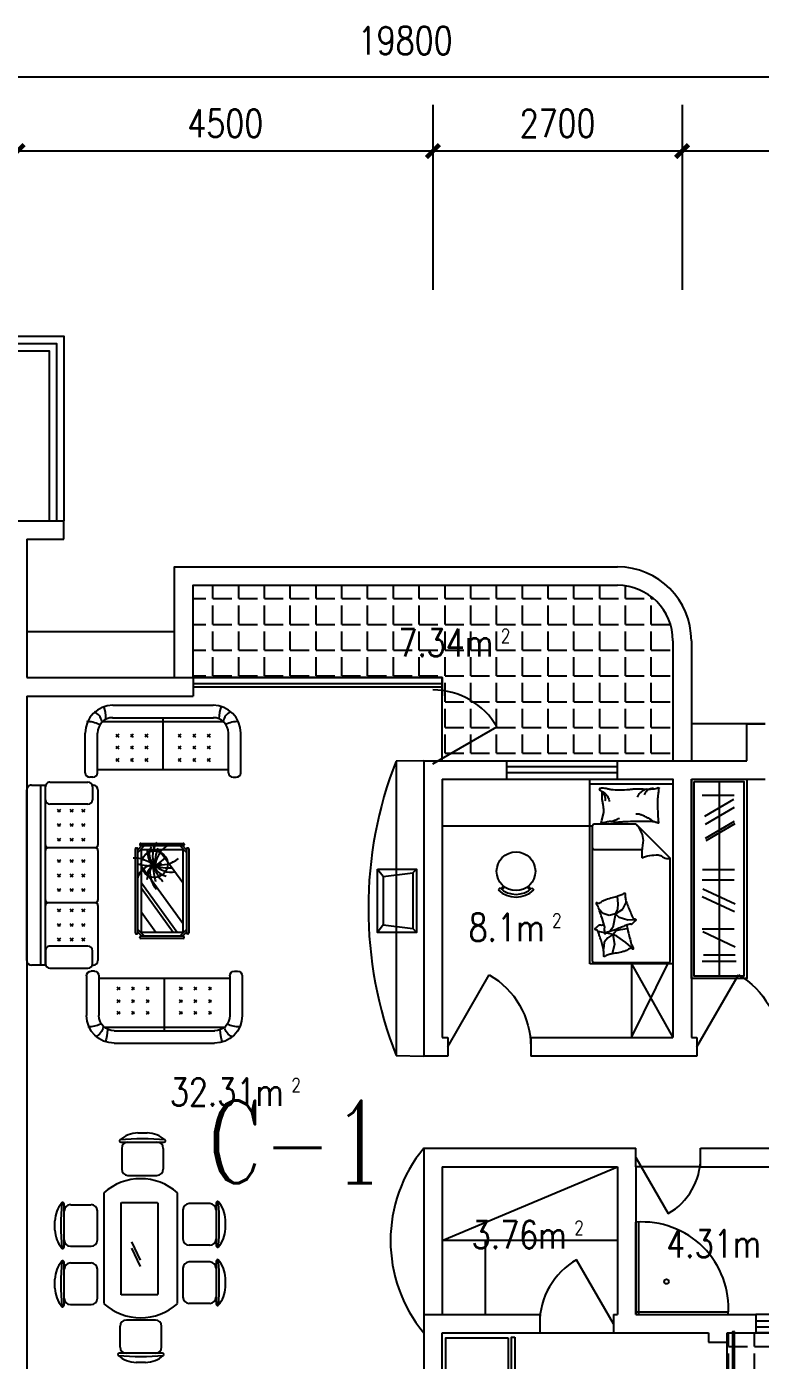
# Model space of a CAD drawing. Header units: millimetres. Extents: x 879 to 37248, y 402 to 36770.
# Drawn here: x 10423 to 18373, y 22273 to 36723 of the extents above; entities that cross this region are included whole.
import ezdxf
from ezdxf.enums import TextEntityAlignment as Align

# ---------------------------------------------------------------- set-up
doc = ezdxf.new("R2010")
doc.units = ezdxf.units.MM
doc.linetypes.add('DASH', pattern=[0.35, 0.25, -0.1])
for name, color, linetype in [('AXIS', 3, 'Continuous'), ('GROUND', 2, 'Continuous'), ('J', 8, 'Continuous'), ('PJ', 8, 'Continuous'), ('PUB_TEXT', 7, 'Continuous'), ('PUB_WINDW', 7, 'Continuous'), ('WALL', 255, 'Continuous'), ('WD', 7, 'Continuous'), ('WINDOW', 2, 'Continuous')]:
    doc.layers.add(name, color=color, linetype=linetype)
doc.styles.add('_ROMANC', font='ROMANC.shx', dxfattribs={"width": 0.75})
doc.styles.add('DIM_FONT', font='SIMPLEX', dxfattribs={"width": 0.8})
doc.styles.add('SIMPLEX', font='SIMPLEX.SHX')
doc.dimstyles.new('AXIS', dxfattribs={"dimtxt": 300, "dimasz": 1, "dimexe": 250, "dimexo": 300, "dimgap": 0.09, "dimtad": 1, "dimdec": 0, "dimzin": 0, "dimdsep": 46, "dimtxsty": 'DIM_FONT', "dimblk": '_DIMX', "dimcen": 0.09, "dimse1": 1, "dimse2": 1, "dimclrt": 7, "dimadec": 0, "dimazin": 0, "dimtfac": 1, "dimtdec": 0, "dimtix": 1, "dimtmove": 2, "dimatfit": 3, "dimldrblk": '_DIMX', "dimfxl": 1, "dimtolj": 1, "dimtzin": 0, "dimarcsym": 0})
pattern_1 = [(0, (-12146.05, 33879.47), (0, 279.4), [203.2, -76.2]), (90, (-12146.05, 33879.47), (-279.4, 2e-14), [203.2, -76.2])]

# ---------------------------------------------------------------- blocks, each defined once
blk = doc.blocks.new('_DBLK')
blk.add_line((-0.5, 0), (0, -0.866))
blk.add_arc((-0.5, 0), 1, 300, 0)
at = {"style": 'SIMPLEX', "flags": 9}
blk.add_attdef('A', text='', height=1, dxfattribs=at).set_placement((0, 1.5), align=Align.MIDDLE)
blk = doc.blocks.new('_C9SNH')
at = {"layer": 'J'}
for points in [[(2400, 600), (2400, 0), (0, 0), (0, 600)], [(2370, 570), (2370, 30), (30, 30), (30, 570)]]:
    blk.add_lwpolyline(points, close=True, dxfattribs=at)
for points in [[(206, 116), (206, 482)], [(282, 124), (282, 470)], [(379, 124), (560, 474)], [(592, 136), (592, 482)], [(802, 132), (983, 482)], [(894, 124), (1076, 474)], [(1184, 136), (1184, 482)], [(1309, 132), (1309, 478)], [(1861, 128), (1656, 442)], [(1891, 137), (1686, 451)], [(2058, 136), (1853, 450)], [(2155, 144), (1950, 458)], [(2205, 136), (2205, 482)], [(2370, 300), (30, 300)]]:
    blk.add_lwpolyline(points, dxfattribs=at)
at = {"style": 'DIM_FONT', "width": 0.8, "flags": 9}
for tag in ['XSIZE', 'YSIZE']:
    blk.add_attdef(tag, (0, 0), '', height=0.5, dxfattribs=at)
blk = doc.blocks.new('M_C55HKH')
for p, q in [((0, -52), (900, -52)), ((26, -509), (26, -1968)), ((503, -489), (46, -489)), ((503, -489), (872, -858)), ((46, -761), (564, -761)), ((872, -1968), (872, -858)), ((299, -1273), (295, -1270)), ((307, -1352), (299, -1273)), ((146, -1456), (100, -1409)), ((278, -1459), (305, -1407)), ((278, -1459), (357, -1410)), ((305, -1407), (307, -1352)), ((357, -1410), (393, -1337)), ((393, -1337), (392, -1318)), ((211, -1478), (146, -1456)), ((278, -1459), (211, -1478)), ((278, -1459), (251, -1606)), ((317, -1498), (278, -1459)), ((412, -1527), (317, -1498)), ((495, -1523), (412, -1527)), ((163, -1664), (89, -1649)), ((196, -1718), (154, -1766)), ((249, -1682), (175, -1667)), ((249, -1682), (196, -1718)), ((219, -1643), (211, -1652)), ((251, -1606), (219, -1643)), ((249, -1682), (286, -1639)), ((249, -1682), (266, -1787)), ((292, -1700), (249, -1682)), ((286, -1639), (333, -1628)), ((391, -1769), (292, -1700)), ((333, -1628), (405, -1618)), ((154, -1766), (147, -1841)), ((266, -1787), (243, -1892)), ((469, -1839), (391, -1769)), ((46, -1988), (852, -1988))]:
    blk.add_line(p, q)
blk.add_lwpolyline([(0, -2000), (0, 0), (900, 0), (900, -2000)], close=True)
for points in [[(135, -134, -0.263368), (107, -115, -0.494818), (116, -96, -0.049225), (134, -94, -0.036831), (158, -96, -0.031893), (196, -104, 0.035782), (230, -111, 0.032941), (319, -117, 0.026564), (430, -111, 0.017905), (468, -106, -0.033397), (488, -104, -0.03204), (525, -104, 0.018442), (590, -107, 0.010837), (654, -107, 0.014624), (702, -104, 0.111249), (725, -96, -0.153708), (742, -92, -0.076444), (749, -94, -0.215512), (751, -96, -0.585858), (748, -99, 0.363489), (744, -102, 0.191716), (743, -113, -0.129675), (745, -130, -0.01735), (742, -147, 0.019326), (740, -162, 0.018818), (733, -230, 0.021828), (732, -289, 0.006204), (734, -323, 0.001963), (740, -430, 0.028341), (744, -466, -0.117014), (744, -475, -0.36606), (742, -476, -0.03973), (728, -473, -0.048309), (715, -468, 0.062981), (704, -464, 0.04058), (681, -461, 0.014345), (614, -458, 0.005484), (488, -459, 0.007153), (392, -462, 0.008762), (350, -465, -0.008153), (304, -468, -0.06251), (247, -463, 0.078669), (201, -461, 0.047825), (179, -466, -0.034494), (148, -473, -0.023571), (123, -476, -0.510228), (122, -475), (129, -445), (150, -363, 0.073041), (152, -343, 0.023305), (146, -282, 0.018299), (142, -259, -0.01097), (135, -221, -0.042281), (132, -187, -0.027201), (135, -133)], [(135, -134, -0.077379), (170, -159, -0.077379), (195, -194, -0.047525), (205, -218, -0.047525), (210, -244)], [(609, -107, 0.027842), (585, -118, 0.048685), (573, -126, 0.023666), (545, -150, 0.031223), (526, -171, 0.046801), (521, -179, 0.023191), (513, -196)], [(691, -102, 0.088153), (656, -105, 0.088153), (625, -120, 0.077547), (604, -142, 0.077547), (590, -169)], [(133, -150, -0.05369), (148, -163, -0.070312), (156, -175, -0.015448), (159, -183, -0.013244), (163, -194, -0.082127), (166, -212, -0.064164), (163, -235)], [(225, -460, 0.009729), (253, -451, 0.009729), (280, -441, 0.007971), (301, -432, 0.007971), (323, -423)], [(695, -462, 0.016108), (656, -436, 0.024599), (629, -421, 0.009477), (580, -397, 0.015937), (550, -385, 0.072521), (534, -381, 0.033339), (498, -381)], [(503, -489, -0.085272), (566, -599, -0.124044), (575, -686), (562, -782), (563, -854)], [(563, -854, -0.027362), (602, -838, -0.040834), (629, -830, -0.038441), (717, -821, -0.076528), (761, -826, -0.103649), (788, -840, 0.093398), (818, -857, 0.072727), (841, -861, 0.052315), (872, -858)], [(400, -1581, 0.025626), (402, -1591, 0.0108), (426, -1697, 0.00456), (445, -1769, 0.01125), (454, -1797, 0.069394), (462, -1813, -0.079756), (468, -1827, -0.106399), (469, -1839, -0.328642), (466, -1842, -0.299547), (461, -1840, 0.189917), (454, -1835, 0.033518), (446, -1833, 0.075627), (442, -1833, 0.053489), (436, -1835, 0.017838), (418, -1843, 0.038394), (397, -1855, -0.059529), (384, -1862, -0.035943), (362, -1869, -0.011245), (291, -1884, -0.006203), (259, -1889, 0.010783), (241, -1893, 0.019485), (230, -1895, 0.005062), (188, -1908, 0.101392), (167, -1919, -0.223768), (156, -1922, -0.25558), (153, -1920, -0.081563), (150, -1907, -0.071805), (151, -1893, 0.069985), (152, -1879, 0.03546), (145, -1831, 0.029432), (130, -1774, 0.001554), (121, -1746, -0.00152), (112, -1718, -0.004735), (102, -1689, 0.00382), (91, -1653, 0.296001), (66, -1634, -0.649774), (61, -1616, -0.02319), (65, -1613, 0.0288), (68, -1610, 0.005727), (73, -1605, -0.004358), (80, -1599, -0.027528), (94, -1586, -0.046214), (104, -1580, -0.194121), (117, -1579, 0.133719), (137, -1580, 0.005779), (155, -1575, 0.008882)]]:
    blk.add_lwpolyline(points, format="xyb")
blk.add_lwpolyline([(345, -1251, 0.101392), (366, -1238, -0.223768), (377, -1234, -0.25558), (380, -1236, -0.081563), (384, -1249, -0.071805), (384, -1263, 0.069985), (384, -1277, 0.03546), (394, -1324, 0.029432), (414, -1380, 0.001554), (425, -1407, -0.00152), (437, -1434, -0.004735), (448, -1462, 0.00382), (462, -1497, 0.296001), (488, -1515, -0.649774), (495, -1532, -0.02319), (491, -1536, 0.0288), (488, -1539, 0.005727), (484, -1544, -0.004358), (478, -1551, -0.027528), (464, -1564, -0.046214), (455, -1571, -0.194121), (442, -1573, 0.133719), (422, -1574, 0.011505), (387, -1586, 0.008882), (343, -1604, 0.012426), (286, -1629, -0.033612), (264, -1637), (218, -1652), (182, -1663, 0.224341), (170, -1674, -0.722772), (163, -1673, -0.103513), (163, -1670, 0.053465), (163, -1664, 0.030109), (161, -1646, -0.031436), (159, -1628, -0.05324), (160, -1616, 0.05518), (161, -1604, 0.056271), (157, -1583, 0.0108), (124, -1480, 0.00456), (100, -1409, 0.01125), (89, -1381, 0.069394), (80, -1366, -0.079756), (73, -1353, -0.106399), (71, -1341, -0.328642), (74, -1338, -0.299547), (79, -1340, 0.189917), (86, -1344, 0.033518), (94, -1345, 0.075627), (98, -1345, 0.053489), (104, -1343, 0.017838), (122, -1333, 0.038394), (141, -1319, -0.059529), (154, -1311, -0.035943), (175, -1303, -0.011245), (245, -1283, -0.006203), (276, -1275, 0.010783), (295, -1270, 0.019485), (305, -1266, 0.005062)], format="xyb", close=True)
for centre, start, end in [((46, -509), 90, 180), ((46, -741), 180, 270), ((46, -1968), 180, 270), ((852, -1968), 270, 0)]:
    blk.add_arc(centre, 20, start, end)
at = {"style": 'DIM_FONT', "width": 0.8, "flags": 9}
for tag in ['XSIZE', 'YSIZE']:
    blk.add_attdef(tag, (0, 0), '', height=0.5, dxfattribs=at)
blk = doc.blocks.new('M_C46QQU')
for p, q in [((-925, 770), (-327, 770)), ((-298, 740), (-298, 230)), ((-269, 770), (269, 770)), ((298, 740), (298, 230)), ((327, 770), (925, 770)), ((-1008, 250), (-1008, 661)), ((-975, 711), (-975, 720)), ((-958, 711), (-818, 711)), ((-768, 661), (-768, 250)), ((-713, 627), (-683, 597)), ((-683, 627), (-713, 597)), ((-556, 627), (-526, 597)), ((-526, 627), (-556, 597)), ((-398, 627), (-368, 597)), ((-368, 627), (-398, 597)), ((-138, 627), (-168, 597)), ((-168, 627), (-138, 597)), ((20, 627), (-11, 597)), ((-11, 627), (20, 597)), ((177, 627), (147, 597)), ((147, 627), (177, 597)), ((368, 627), (398, 597)), ((398, 627), (368, 597)), ((526, 627), (556, 597)), ((556, 627), (526, 597)), ((683, 627), (713, 597)), ((713, 627), (683, 597)), ((768, 661), (768, 250)), ((958, 711), (818, 711)), ((975, 711), (975, 720)), ((1008, 250), (1008, 661)), ((-713, 500), (-683, 469)), ((-683, 500), (-713, 469)), ((-556, 500), (-526, 469)), ((-526, 500), (-556, 469)), ((-398, 500), (-368, 469)), ((-368, 500), (-398, 469)), ((-138, 500), (-168, 469)), ((-168, 500), (-138, 469)), ((20, 500), (-11, 469)), ((-11, 500), (20, 469)), ((177, 500), (147, 469)), ((147, 500), (177, 469)), ((368, 500), (398, 469)), ((398, 500), (368, 469)), ((526, 500), (556, 469)), ((556, 500), (526, 469)), ((683, 500), (713, 469)), ((713, 500), (683, 469)), ((-713, 363), (-683, 332)), ((-683, 363), (-713, 332)), ((-526, 363), (-556, 332)), ((-556, 363), (-526, 332)), ((-398, 363), (-368, 332)), ((-368, 363), (-398, 332)), ((-138, 363), (-168, 332)), ((-168, 363), (-138, 332)), ((-11, 363), (20, 332)), ((20, 363), (-11, 332)), ((177, 363), (147, 332)), ((147, 363), (177, 332)), ((368, 363), (398, 332)), ((398, 363), (368, 332)), ((556, 363), (526, 332)), ((526, 363), (556, 332)), ((683, 363), (713, 332)), ((713, 363), (683, 332)), ((-975, 50), (-975, 203)), ((975, 200), (-975, 200)), ((975, 150), (-975, 150)), ((-818, 200), (-958, 200)), ((818, 200), (958, 200)), ((975, 200), (975, 50)), ((925, 0), (-925, 0))]:
    blk.add_line(p, q)
for centre, radius, start, end in [((-925, 720), 50, 90, 180), ((-328, 740), 30, 360, 90), ((-268, 740), 30, 90, 180), ((268, 740), 30, 0, 90), ((328, 740), 30, 90, 180), ((925, 720), 50, 360, 90), ((-958, 661), 50, 90, 180), ((-818, 661), 50, 0, 90), ((818, 661), 50, 90, 180), ((958, 661), 50, 0, 90), ((-958, 250), 50, 180, 270), ((-818, 250), 50, 270, 0), ((-328, 230), 30, 270, 0), ((-268, 230), 30, 180, 270), ((268, 230), 30, 270, 360), ((328, 230), 30, 180, 270), ((818, 250), 50, 180, 270), ((958, 250), 50, 270, 0), ((-925, 50), 50, 180, 270), ((925, 50), 50, 270, 0)]:
    blk.add_arc(centre, radius, start, end)
at = {"style": 'DIM_FONT', "width": 0.8, "flags": 9}
for tag in ['XSIZE', 'YSIZE']:
    blk.add_attdef(tag, (0, 0), '', height=0.5, dxfattribs=at)
blk = doc.blocks.new('_E13ADP')
at = {"layer": 'PJ'}
for points in [[(-30, 0), (-30, -1000)], [(-30, 0), (970, 0)], [(0, 0), (0, -1000)], [(-30, -30), (970, -30)]]:
    blk.add_lwpolyline(points, dxfattribs=at)
blk.add_circle((326, -331), 24.8, dxfattribs=at)
blk.add_arc((38, -68), 934, 265.812, 4.188, dxfattribs=at)
at = {"style": 'DIM_FONT', "width": 0.8, "flags": 9}
for tag in ['XSIZE', 'YSIZE']:
    blk.add_attdef(tag, (0, 0), '', height=0.5, dxfattribs=at)
blk = doc.blocks.new('_C7SFU')
for p, q in [((166, 1329), (265, 1329)), ((797, 1329), (897, 1329)), ((-14, 1229), (446, 1229)), ((-9, 1161), (-9, 936)), ((441, 1161), (441, 936)), ((617, 1229), (1077, 1229)), ((622, 1161), (622, 936)), ((1072, 1161), (1072, 936)), ((58, 869), (373, 869)), ((690, 869), (1005, 869)), ((1200, 800), (0, 800)), ((-538, 168), (-538, 628)), ((-470, 623), (-245, 623)), ((1682, 605), (1457, 605)), ((1750, 610), (1750, 150)), ((-638, 348), (-638, 447)), ((-178, 240), (-178, 555)), ((1390, 538), (1390, 223)), ((1850, 430), (1850, 331)), ((-470, 173), (-245, 173)), ((1682, 155), (1457, 155)), ((0, 0), (1200, 0)), ((2, -350), (2, -125)), ((385, -57), (70, -57)), ((452, -350), (452, -125)), ((634, -350), (634, -125)), ((1016, -57), (701, -57)), ((1084, -350), (1084, -125)), ((457, -417), (-3, -417)), ((1089, -417), (629, -417)), ((277, -517), (178, -517)), ((908, -517), (809, -517))]:
    blk.add_line(p, q)
at = {"linetype": 'DASH'}
blk.add_lwpolyline([(95, 611), (1095, 611), (1095, 212), (95, 212)], close=True, dxfattribs=at)
for points in [[(401, 400), (601, 494)], [(471, 400), (671, 494)]]:
    blk.add_lwpolyline(points)
for centre, radius, start, end in [((176, 1014), 316, 91.7651, 130.7265), ((255, 1014), 316, 49.2735, 88.2349), ((807, 1014), 316, 91.7651, 130.7265), ((887, 1014), 316, 49.2735, 88.2349), ((-24, 1245), 10, 130.7265, 202.67), ((-14, 1249), 20, 202.67, 270), ((216, -1449), 2713, 84.8023, 95.1977), ((58, 1161), 67.5, 90, 180), ((373, 1161), 67.5, 0, 90), ((446, 1249), 20, 270, 337.33), ((455, 1245), 10, 337.33, 49.2735), ((608, 1245), 10, 130.7265, 202.67), ((617, 1249), 20, 202.67, 270), ((847, -1449), 2713, 84.8023, 95.1977), ((690, 1161), 67.5, 90, 180), ((1005, 1161), 67.5, 0, 90), ((1077, 1249), 20, 270, 337.33), ((1086, 1245), 10, 337.33, 49.2735), ((58, 936), 67.5, 180, 270), ((373, 936), 67.5, 270, 0), ((690, 936), 67.5, 180, 270), ((1005, 936), 67.5, 270, 0), ((449, 400), 602, 138.3193, 221.6807), ((751, 400), 602, 318.3193, 41.6807), ((-322, 438), 316, 139.2735, 178.2349), ((2140, 398), 2713, 174.8023, 185.1977), ((-554, 637), 10, 67.33, 139.2735), ((-558, 628), 20, 0, 67.33), ((-470, 555), 67.5, 90, 180), ((-245, 555), 67.5, 0, 90), ((1457, 538), 67.5, 90, 180), ((1682, 538), 67.5, 0, 90), ((1770, 610), 20, 112.67, 180), ((1766, 619), 10, 40.7265, 112.67), ((-928, 380), 2713, 354.8023, 5.1977), ((1534, 420), 316, 1.7651, 40.7265), ((-322, 358), 316, 181.7651, 220.7265), ((1534, 340), 316, 319.2735, 358.2349), ((-554, 159), 10, 220.7265, 292.67), ((-558, 168), 20, 292.67, 0), ((-470, 240), 67.5, 180, 270), ((-245, 240), 67.5, 270, 0), ((1457, 223), 67.5, 180, 270), ((1682, 223), 67.5, 270, 0), ((1770, 150), 20, 180, 247.33), ((1766, 141), 10, 247.33, 319.2735), ((70, -125), 67.5, 90, 180), ((385, -125), 67.5, 0, 90), ((701, -125), 67.5, 90, 180), ((1016, -125), 67.5, 0, 90), ((-12, -433), 10, 157.33, 229.2735), ((-3, -437), 20, 90, 157.33), ((70, -350), 67.5, 180, 270), ((385, -350), 67.5, 270, 0), ((457, -437), 20, 22.67, 90), ((467, -433), 10, 310.7265, 22.67), ((629, -437), 20, 90, 157.33), ((620, -433), 10, 157.33, 229.2735), ((701, -350), 67.5, 180, 270), ((1016, -350), 67.5, 270, 0), ((1089, -437), 20, 22.67, 90), ((1098, -433), 10, 310.7265, 22.67), ((188, -202), 316, 229.2735, 268.2349), ((227, 2261), 2713, 264.8023, 275.1977), ((267, -202), 316, 271.7651, 310.7265), ((859, 2261), 2713, 264.8023, 275.1977), ((819, -202), 316, 229.2735, 268.2349), ((899, -202), 316, 271.7651, 310.7265)]:
    blk.add_arc(centre, radius, start, end)
at = {"style": 'DIM_FONT', "width": 0.8, "flags": 9}
for tag in ['XSIZE', 'YSIZE']:
    blk.add_attdef(tag, (0, 0), '', height=0.5, dxfattribs=at)
blk = doc.blocks.new('_E0GRM')
for points in [[(-747, -5), (-747, 651), (-711, 651), (-711, -5)], [(-675, 0), (-675, 647), (0, 647), (0, 0)]]:
    blk.add_lwpolyline(points, close=True)
at = {"style": 'DIM_FONT', "width": 0.8, "flags": 9}
for tag in ['XSIZE', 'YSIZE']:
    blk.add_attdef(tag, (0, 0), '', height=0.5, dxfattribs=at)
blk = doc.blocks.new('M_A14NPV')
for points in [[(0.18, 0.178), (0.177, 0.16), (-0.617, 0.16), (-0.617, 0.181)], [(0.632, 0.226), (0.629, 0.208), (-0.164, 0.208), (-0.164, 0.229)]]:
    blk.add_lwpolyline(points, close=True)
blk = doc.blocks.new('_WBLK')
for p, q in [((-0.5, 0.5), (0.5, 0.5)), ((0.5, 0.167), (-0.5, 0.167)), ((0.5, -0.167), (-0.5, -0.167)), ((-0.5, -0.5), (0.5, -0.5))]:
    blk.add_line(p, q)
at = {"style": 'SIMPLEX', "flags": 9}
blk.add_attdef('A', text='', height=1, dxfattribs=at).set_placement((0, 1.5), align=Align.MIDDLE)
blk = doc.blocks.new('M_C49NCG')
at = {"linetype": 'Continuous'}
for p, q in [((-543, 0), (543, 0)), ((-546, -134), (546, -134)), ((0, -141), (0, -706)), ((-651, -174), (651, -174)), ((-843, -730), (-843, -300)), ((-709, -730), (-709, -300)), ((709, -730), (709, -300)), ((843, -730), (843, -300)), ((709, -700), (-709, -700)), ((-759, -780), (-793, -780)), ((759, -780), (793, -780))]:
    blk.add_line(p, q, dxfattribs=at)
for p, q in [((-510, -314), (-480, -344)), ((-480, -314), (-510, -344)), ((-353, -314), (-323, -344)), ((-323, -314), (-353, -344)), ((-195, -314), (-165, -344)), ((-165, -314), (-195, -344)), ((165, -314), (195, -344)), ((195, -314), (165, -344)), ((323, -314), (353, -344)), ((353, -314), (323, -344)), ((480, -314), (510, -344)), ((510, -314), (480, -344)), ((-510, -441), (-480, -471)), ((-480, -441), (-510, -471)), ((-510, -578), (-480, -608)), ((-480, -578), (-510, -608)), ((-353, -441), (-323, -471)), ((-323, -441), (-353, -471)), ((-323, -578), (-353, -608)), ((-353, -578), (-323, -608)), ((-195, -441), (-165, -471)), ((-165, -441), (-195, -471)), ((-195, -578), (-165, -608)), ((-165, -578), (-195, -608)), ((165, -441), (195, -471)), ((195, -441), (165, -471)), ((165, -578), (195, -608)), ((195, -578), (165, -608)), ((323, -441), (353, -471)), ((353, -441), (323, -471)), ((353, -578), (323, -608)), ((323, -578), (353, -608)), ((480, -441), (510, -471)), ((510, -441), (480, -471)), ((480, -578), (510, -608)), ((510, -578), (480, -608))]:
    blk.add_line(p, q)
for centre, radius, start, end in [((-543, -300), 300, 90, 180), ((543, -300), 300, 0, 90), ((-543, -300), 166, 90, 180), ((543, -300), 166, 0, 90), ((-793, -730), 50, 180, 270), ((-759, -730), 50, 270, 0), ((759, -730), 50, 180, 270), ((793, -730), 50, 270, 0)]:
    blk.add_arc(centre, radius, start, end, dxfattribs=at)
for centre, radius, start, end in [((-812, -207), 153, 12.4098, 64.3982), ((-967, -139), 349, 358.7962, 21.2283), ((955, -139), 349, 158.7717, 181.2038), ((800, -207), 153, 115.6018, 167.5902), ((-817, -439), 262, 61.7476, 92.4612), ((805, -439), 262, 87.5388, 118.2524)]:
    blk.add_arc(centre, radius, start, end)
at = {"style": 'DIM_FONT', "width": 0.8, "flags": 9}
for tag in ['XSIZE', 'YSIZE']:
    blk.add_attdef(tag, (0, 0), '', height=0.5, dxfattribs=at)
blk = doc.blocks.new('M_C57NTX')
for p, q in [((-436, 293), (473, 293)), ((-496, -226), (-496, 233)), ((-486, 243), (-481, 243)), ((-427, 268), (-471, 224)), ((-399, 268), (-471, 196)), ((-471, -226), (-471, 233)), ((-446, 283), (-446, 278)), ((-436, 268), (473, 268)), ((-431, 72), (-217, 228)), ((-431, -116), (43, 228)), ((-431, -159), (102, 228)), ((-336, -222), (283, 228)), ((436, 268), (509, 196)), ((465, 268), (509, 224)), ((483, 283), (483, 278)), ((509, 233), (509, -226)), ((524, 243), (519, 243)), ((534, 233), (534, -226)), ((106, -222), (469, 42)), ((-486, -236), (-481, -236)), ((-399, -262), (-471, -189)), ((-427, -262), (-471, -218)), ((-446, -277), (-446, -272)), ((473, -262), (-436, -262)), ((473, -287), (-436, -287)), ((436, -262), (509, -189)), ((465, -262), (509, -218)), ((483, -277), (483, -272)), ((524, -236), (519, -236))]:
    blk.add_line(p, q)
blk.add_lwpolyline([(-431, -222), (-431, 228), (469, 228), (469, -222)], close=True)
at = {"const_width": 12}
for points in [[(225, 150, 1), (237, 150, 1)], [(409, 163, 1), (421, 163, 1)], [(123, 120, 1), (135, 120, 1)], [(189, 24, 1), (201, 24, 1)], [(253, 126, 1), (265, 126, 1)], [(264, 18, 1), (276, 18, 1)], [(277, 84, 1), (289, 84, 1)], [(288, 107, 1), (300, 107, 1)], [(294, 93, 1), (306, 93, 1)], [(297, 74, 1), (309, 74, 1)], [(305, 18, 1), (317, 18, 1)], [(308, 87, 1), (320, 87, 1)], [(418, 27, 1), (430, 27, 1)], [(486, 90, 1), (498, 90, 1)], [(220, -38, 1), (232, -38, 1)], [(324, -108, 1), (336, -108, 1)]]:
    blk.add_lwpolyline(points, format="xyb", close=True, dxfattribs=at)
blk.add_circle((308, 86), 144)
for centre, radius, start, end in [((-436, 283), 10, 90, 180), ((156, 293), 219, 342.9456, 6.4814), ((473, 283), 10, 0, 90), ((-486, 233), 10, 90, 180), ((-481, 233), 10, 0, 90), ((-436, 278), 10, 180, 270), ((110, -88), 259, 48.7581, 83.8624), ((109, 83), 193, 6.9904, 78.0284), ((176, 42), 126, 28.8901, 78.4579), ((781, 125), 490, 163.8561, 179.1105), ((-395, 504), 810, 328.9873, 340.361), ((448, -69), 233, 85.8741, 126.9558), ((473, 278), 10, 270, 0), ((519, 233), 10, 90, 180), ((524, 233), 10, 0, 90), ((228, -157), 293, 78.5516, 130.9815), ((280, -402), 502, 88.3286, 108.729), ((344, -194), 291, 103.0452, 139.7766), ((364, -84), 190, 114.0956, 166.2953), ((482, -98), 260, 134.4861, 189.3762), ((613, -62), 346, 155.0888, 185.9637), ((267, -555), 642, 70.5249, 87.8244), ((624, 28), 325, 171.2496, 218.2333), ((421, -27), 169, 62.9909, 135.9102), ((404, -128), 234, 53.3231, 115.7633), ((-1013, -1156), 1790, 39.0488, 42.6799), ((269, -208), 287, 31.315, 82.1378), ((-486, -226), 10, 180, 270), ((-481, -226), 10, 270, 0), ((-436, -272), 10, 90, 180), ((-436, -277), 10, 180, 270), ((473, -272), 10, 0, 90), ((473, -277), 10, 270, 0), ((519, -226), 10, 180, 270), ((524, -226), 10, 270, 0)]:
    blk.add_arc(centre, radius, start, end)
at = {"style": 'DIM_FONT', "width": 0.8, "flags": 9}
for tag in ['XSIZE', 'YSIZE']:
    blk.add_attdef(tag, (0, 0), '', height=0.5, dxfattribs=at)
blk = doc.blocks.new('_C12TBP')
at = {"layer": 'J'}
blk.add_lwpolyline([(0, 343), (423, 343), (423, -343), (0, -343)], close=True, dxfattribs=at)
for points in [[(0, 343), (59, 267), (59, -261), (0, -343)], [(59, 261), (382, 302), (423, 343)], [(382, 302), (382, -302)], [(59, -261), (382, -302), (423, -343)]]:
    blk.add_lwpolyline(points, dxfattribs=at)
at = {"style": 'DIM_FONT', "width": 0.8, "flags": 9}
for tag in ['XSIZE', 'YSIZE']:
    blk.add_attdef(tag, (0, 0), '', height=0.5, dxfattribs=at)
blk = doc.blocks.new('M_C58LWA')
for p, q in [((-173, -181), (-194, -202)), ((-136, -160), (-161, -191)), ((-124, -170), (-150, -200)), ((124, -170), (150, -200)), ((136, -160), (161, -191)), ((173, -181), (194, -202))]:
    blk.add_line(p, q)
at = {"linetype": 'Continuous'}
blk.add_circle((0, 0), 210, dxfattribs=at)
for radius in [280, 250]:
    blk.add_arc((0, 0), radius, 226.2207, 313.7793)
at = {"style": 'DIM_FONT', "width": 0.8, "flags": 9}
for tag in ['XSIZE', 'YSIZE']:
    blk.add_attdef(tag, (0, 0), '', height=0.5, dxfattribs=at)
blk = doc.blocks.new('_DIMX')
at = {"const_width": 50}
blk.add_lwpolyline([(-70, -70), (70, 70)], dxfattribs=at)
blk = doc.blocks.new('*D59')
at = {"color": 0, "linetype": 'ByBlock', "transparency": 16777216}
blk.add_line((84707, -42606), (64909, -42606), dxfattribs=at)
at = {"layer": 'DEFPOINTS', "color": 0, "linetype": 'ByBlock', "transparency": 16777216}
for p in [(64908, -42606), (64908, -44911), (84708, -44911)]:
    blk.add_point(p, dxfattribs=at)
at = {"color": 0, "linetype": 'ByBlock', "transparency": 16777216, "rotation": 180}
blk.add_blockref('_DIMX', (64908, -42606), dxfattribs=at)
at = {"color": 0, "linetype": 'ByBlock', "transparency": 16777216}
blk.add_blockref('_DIMX', (84708, -42606), dxfattribs=at)
at = {"color": 7, "linetype": 'ByBlock', "transparency": 16777216, "insert": (74808, -42208), "char_height": 300, "attachment_point": 5, "style": 'DIM_FONT'}
blk.add_mtext('\\A1;19800', dxfattribs=at)
blk = doc.blocks.new('*D63')
at = {"color": 0, "linetype": 'ByBlock', "transparency": 16777216}
blk.add_line((81107, -43406), (77809, -43406), dxfattribs=at)
at = {"layer": 'DEFPOINTS', "color": 0, "linetype": 'ByBlock', "transparency": 16777216}
for p in [(77808, -43406), (77808, -44911), (81108, -44911)]:
    blk.add_point(p, dxfattribs=at)
at = {"color": 0, "linetype": 'ByBlock', "transparency": 16777216, "rotation": 180}
blk.add_blockref('_DIMX', (77808, -43406), dxfattribs=at)
at = {"color": 0, "linetype": 'ByBlock', "transparency": 16777216}
blk.add_blockref('_DIMX', (81108, -43406), dxfattribs=at)
at = {"color": 7, "linetype": 'ByBlock', "transparency": 16777216, "insert": (79458, -43106), "char_height": 300, "attachment_point": 5, "style": 'DIM_FONT'}
blk.add_mtext('\\A1;3300', dxfattribs=at)
blk = doc.blocks.new('*D65')
at = {"color": 0, "linetype": 'ByBlock', "transparency": 16777216}
blk.add_line((77807, -43406), (75109, -43406), dxfattribs=at)
at = {"layer": 'DEFPOINTS', "color": 0, "linetype": 'ByBlock', "transparency": 16777216}
for p in [(75108, -43406), (75108, -44911), (77808, -44911)]:
    blk.add_point(p, dxfattribs=at)
at = {"color": 0, "linetype": 'ByBlock', "transparency": 16777216, "rotation": 180}
blk.add_blockref('_DIMX', (75108, -43406), dxfattribs=at)
at = {"color": 0, "linetype": 'ByBlock', "transparency": 16777216}
blk.add_blockref('_DIMX', (77808, -43406), dxfattribs=at)
at = {"color": 7, "linetype": 'ByBlock', "transparency": 16777216, "insert": (76458, -43106), "char_height": 300, "attachment_point": 5, "style": 'DIM_FONT'}
blk.add_mtext('\\A1;2700', dxfattribs=at)
blk = doc.blocks.new('*D64')
at = {"color": 0, "linetype": 'ByBlock', "transparency": 16777216}
blk.add_line((75107, -43406), (70609, -43406), dxfattribs=at)
at = {"layer": 'DEFPOINTS', "color": 0, "linetype": 'ByBlock', "transparency": 16777216}
for p in [(70608, -43406), (70608, -44911), (75108, -44911)]:
    blk.add_point(p, dxfattribs=at)
at = {"color": 0, "linetype": 'ByBlock', "transparency": 16777216, "rotation": 180}
blk.add_blockref('_DIMX', (70608, -43406), dxfattribs=at)
at = {"color": 0, "linetype": 'ByBlock', "transparency": 16777216}
blk.add_blockref('_DIMX', (75108, -43406), dxfattribs=at)
at = {"color": 7, "linetype": 'ByBlock', "transparency": 16777216, "insert": (72858, -43106), "char_height": 300, "attachment_point": 5, "style": 'DIM_FONT'}
blk.add_mtext('\\A1;4500', dxfattribs=at)
blk = doc.blocks.new('1T4F52深新月')
at = {"layer": 'WD'}
h = blk.add_hatch(dxfattribs=at)
h.set_pattern_fill('ANGLE', color=256, scale=40, style=0)
h.set_pattern_definition(pattern_1)
edge = h.paths.add_edge_path()
edge.add_line((-4800.8, -2245.7), (-2100.8, -2245.7))
edge.add_line((-2100.8, -2245.7), (-2100.8, -3145.7))
edge.add_line((-2100.8, -3145.7), (399.2, -3145.7))
edge.add_line((399.2, -3145.7), (399.2, -1845.7))
edge.add_arc((-200.8, -1845.7), 600, 0, 90)
edge.add_line((-200.8, -1245.7), (-4800.8, -1245.7))
edge.add_line((-4800.8, -1245.7), (-4800.8, -2245.7))
h = blk.add_hatch(dxfattribs=at)
h.set_pattern_fill('ANGLE', color=256, scale=40, style=0)
h.set_pattern_definition(pattern_1)
h.paths.add_polyline_path([(986.2, -9345.7), (2483.3, -9345.7), (2483.3, -10946.2), (986.2, -10946.2)])
at = {"layer": 'AXIS'}
for p, q in [((-2200.8, 3961.2), (-2200.8, 1954.3)), ((499.2, 3961.2), (499.2, 1954.3))]:
    blk.add_line(p, q, dxfattribs=at)
at = {"layer": 'GROUND'}
for p, q in [((699.2, -7545.7), (-0.8, -7545.7)), ((-1044.4, -9345.7), (-244.4, -9345.7))]:
    blk.add_line(p, q, dxfattribs=at)
at = {"layer": 'WALL'}
for p, q in [((-6800.8, -545.7), (-6200.8, -545.7)), ((-6200.8, -745.7), (-6200.8, -545.7)), ((-6600.8, -745.7), (-6600.8, -2245.7)), ((-6600.8, -745.7), (-6200.8, -745.7)), ((-6600.8, -2245.7), (-4800.8, -2245.7)), ((-6600.8, -2445.7), (-6600.8, -9745.7)), ((-6600.8, -2445.7), (-4800.8, -2445.7)), ((1199.2, -3145.7), (1199.2, -2745.7)), ((1199.2, -2745.7), (1399.2, -2745.7)), ((-2300.8, -3145.7), (-1400.8, -3145.7)), ((-2300.8, -3145.7), (-2300.8, -3345.7)), ((-1400.8, -3345.7), (-1400.8, -3145.7)), ((-200.8, -3145.7), (1199.2, -3145.7)), ((-200.8, -3345.7), (-200.8, -3145.7)), ((-2300.8, -3345.7), (-2300.8, -6345.7)), ((-2100.8, -3345.7), (-2100.8, -6145.7)), ((-2100.8, -3345.7), (-1400.8, -3345.7)), ((-200.8, -3345.7), (399.2, -3345.7)), ((399.2, -3345.7), (399.2, -6145.7)), ((599.2, -3345.7), (599.2, -6145.7)), ((599.2, -3345.7), (1399.2, -3345.7)), ((-2100.8, -6145.7), (-2040.8, -6145.7)), ((-2040.8, -6145.7), (-2040.8, -6345.7)), ((-1140.8, -6145.7), (-1140.8, -6345.7)), ((-1140.8, -6145.7), (399.2, -6145.7)), ((599.2, -6145.7), (659.2, -6145.7)), ((659.2, -6145.7), (659.2, -6345.7)), ((-2040.8, -6345.7), (-2300.8, -6345.7)), ((659.2, -6345.7), (-1140.8, -6345.7)), ((-2300.8, -7345.7), (-2300.8, -9345.7)), ((-2300.8, -7345.7), (-0.8, -7345.7)), ((-0.8, -7545.7), (-0.8, -7345.7)), ((699.2, -7545.7), (699.2, -7345.7)), ((699.2, -7345.7), (1899.2, -7345.7)), ((-2100.8, -7545.7), (-2100.8, -9145.7)), ((-2100.8, -7545.7), (-200.8, -7545.7)), ((-200.8, -7545.7), (-200.8, -9145.7)), ((-0.8, -7545.7), (-0.8, -9145.7)), ((-0.8, -7545.7), (-0.8, -7545.7)), ((699.2, -7545.7), (2199.2, -7545.7)), ((-2300.8, -9145.7), (-1044.4, -9145.7)), ((-2300.8, -9145.7), (-2300.8, -10061.3)), ((-1044.4, -9145.7), (-1044.4, -9345.7)), ((-244.4, -9145.7), (-200.8, -9145.7)), ((-244.4, -9145.7), (-244.4, -9345.7)), ((-0.8, -9145.7), (699.2, -9145.7)), ((-0.8, -9145.7), (1298.9, -9146.6)), ((1298.9, -9146.6), (1298.9, -9346.6)), ((-2100.8, -9345.7), (-1044.4, -9345.7)), ((-2100.8, -10061.3), (-2100.8, -9345.7)), ((-244.4, -9345.7), (786.2, -9345.7)), ((786.2, -9345.7), (786.2, -9446.2)), ((786.2, -9345.7), (786.2, -9446.2)), ((986.2, -9345.7), (999.2, -9345.7)), ((986.2, -9345.7), (986.2, -9446.2)), ((986.2, -9345.7), (986.2, -9446.2)), ((986.2, -9345.7), (1298.9, -9346.6)), ((786.2, -9446.2), (986.2, -9446.2)), ((786.2, -9446.2), (986.2, -9446.2))]:
    blk.add_line(p, q, dxfattribs=at)
for points in [[(-4800.8, -2245.7), (-4800.8, -2445.7)], [(1399.2, -2745.7), (1199.2, -2745.7)]]:
    blk.add_lwpolyline(points, dxfattribs=at)
at = {"layer": 'WD'}
for points in [[(-6600.8, -1745.7), (-5000.8, -1745.7)], [(-2100.8, -3145.7), (-2100.8, -2345.7), (-2100.8, -2245.7), (-4800.8, -2245.7)], [(-4800.8, -2345.7), (-2100.8, -2345.7)], [(1199.2, -2745.7), (599.2, -2745.7)], [(-2300.8, -3145.7), (-2600.8, -3149.6)], [(-475, -3854.3), (-2100.8, -3854.3)], [(-50.8, -5345.7), (-50.8, -6145.7), (350.8, -5333.6)], [(-50.8, -5345.7), (399.2, -6145.7)], [(-2600.8, -6339.4), (-2300.8, -6345.7)], [(-200.8, -7545.7), (-200.8, -8345.7), (-2100.8, -8345.7), (-200.8, -7545.7)], [(-1636.1, -8345.7), (-1636.1, -9145.7)]]:
    blk.add_lwpolyline(points, dxfattribs=at)
at = {"layer": 'WD', "linetype": 'DASH'}
blk.add_lwpolyline([(-2600.8, -3149.6), (-2600.8, -6339.4)], dxfattribs=at)
at = {"layer": 'WD'}
blk.add_lwpolyline([(986.2, -9345.7), (2483.3, -9345.7), (2483.3, -10946.2), (986.2, -10946.2)], close=True, dxfattribs=at)
for centre, radius, start, end in [((1488.8, -4744.5), 4389.6, 158.69448, 201.30552), ((-1091.8, -8345.7), 1569, 140.40457, 219.59543)]:
    blk.add_arc(centre, radius, start, end, dxfattribs=at)
at = {"layer": 'WINDOW'}
for points in [[(-7900.8, 1454.3), (-6200, 1454.3), (-6200, -545.7)], [(-7900.8, 1374.3), (-6280, 1374.3), (-6280, -545.7)], [(-7900.8, 1294.3), (-6360, 1294.3), (-6360, -545.7)], [(-5000.8, -2245.7), (-5000.8, -1045.7), (-200.8, -1045.7)], [(-4800.8, -2245.7), (-4800.8, -1245.7), (-200.8, -1245.7)], [(399.2, -1845.7), (399.2, -3145.7)], [(599.2, -1845.7), (599.2, -3145.7)], [(-4800.8, -2245.7), (-2100.8, -2245.7), (-2100.8, -2442.5)], [(-4800.8, -2311.1), (-2100.8, -2311.1)]]:
    blk.add_lwpolyline(points, dxfattribs=at)
for radius in [800, 600]:
    blk.add_arc((-200.8, -1845.7), radius, 0, 90, dxfattribs=at)
at = {"layer": 'WD'}
for name, p in [('M_C49NCG', (-5126.1, -2545.7)), ('M_C55HKH', (-500.8, -3345.7)), ('M_C58LWA', (-1300.8, -4343.8)), ('_C12TBP', (-2800.8, -4663.3))]:
    blk.add_blockref(name, p, dxfattribs=at)
for name, p, rotation in [('M_C46QQU', (-6600.8, -4386.5), 270), ('M_C57NTX', (-5132.2, -4575.2), 90), ('_C7SFU', (-4968.2, -9028.6), 90), ('_E13ADP', (-0.8, -9115.7), 90.00000000000007), ('_E0GRM', (-2061.9, -9397.5), 180.0000000000008)]:
    blk.add_blockref(name, p, dxfattribs=dict(at, rotation=rotation))
for name, p, xscale, rotation in [('_C9SNH', (1199.2, -5505.7), 0.9, 90), ('M_C49NCG', (-5110.9, -6207), -1, 180)]:
    blk.add_blockref(name, p, dxfattribs=dict(at, xscale=xscale, rotation=rotation))
at = {"layer": 'WINDOW'}
for name, p, xscale, yscale, zscale, rotation in [('_DBLK', (-2200.8, -2779.1), 800, 800, 800, 90), ('_DBLK', (-1590.8, -6245.7), -900, 900, 900, 180), ('_DBLK', (1109.2, -6245.7), -900, 900, 900, 180), ('_DBLK', (-644.4, -9245.7), 800, 800, 800, 180), ('_WBLK', (1748.9, -9246.6), 900, 200, 900, 180.0000000000001), ('M_A14NPV', (794.1, -10090.5), 1200, -1200, 1200, 90)]:
    blk.add_blockref(name, p, dxfattribs=dict(at, xscale=xscale, yscale=yscale, zscale=zscale, rotation=rotation))
for name, p, xscale, yscale, zscale in [('_WBLK', (-800.8, -3245.7), 1200, 200, 1200), ('_DBLK', (349.2, -7445.7), 700, 700, 700)]:
    blk.add_blockref(name, p, dxfattribs=dict(at, xscale=xscale, yscale=yscale, zscale=zscale))
at = {"layer": 'PUB_TEXT', "style": 'DIM_FONT', "width": 0.8}
for s, p in [('7.34m', (-1547.5, -1868)), ('8.1m', (-992, -4952.4)), ('32.31m', (-3817.3, -6734.8)), ('3.76m', (-751.9, -8281.4)), ('4.31m', (1355.2, -8378.2))]:
    blk.add_text(s, height=300, dxfattribs=at).set_placement(p, align=Align.MIDDLE_RIGHT)
for p in [(-1547.5, -1868), (-992, -4952.4), (-3817.3, -6734.8), (-751.9, -8281.4)]:
    blk.add_text(' 2', height=150, dxfattribs=at).set_placement(p)
at = {"layer": 'PUB_TEXT', "color": 3, "style": '_ROMANC', "width": 0.75}
blk.add_text('C-1', height=896, dxfattribs=at).set_placement((-4648.2, -7724.4))
at = {"layer": 'AXIS'}
dim = blk.add_linear_dim(base=(-12400.8, 4259.7), p1=(7399.2, 1954.3), p2=(-12400.8, 1954.3), angle=180, dimstyle='AXIS', dxfattribs=at)
dim.commit()
dim.dimension.update_dxf_attribs({"geometry": '*D59', "text_midpoint": (-2500.8, 4657.1), "dimtype": 129, "insert": (-77309, 46865.5)})
for base, p1, p2, picture, middle in [((-6700.8, 3459.7), (-2200.8, 1954.3), (-6700.8, 1954.3), '*D64', (-4450.8, 3759.7)), ((-2200.8, 3459.7), (499.2, 1954.3), (-2200.8, 1954.3), '*D65', (-850.8, 3759.7)), ((499.2, 3459.7), (3799.2, 1954.3), (499.2, 1954.3), '*D63', (2149.2, 3759.7))]:
    dim = blk.add_linear_dim(base=base, p1=p1, p2=p2, dimstyle='AXIS', dxfattribs=at)
    dim.commit()
    dim.dimension.update_dxf_attribs({"geometry": picture, "text_midpoint": middle, "insert": (-77309, 46865.5)})

msp = doc.modelspace()

# ---------------------------------------------------------------- block references
at = {"layer": 'PUB_WINDW'}
msp.add_blockref('1T4F52深新月', (17026, 31916), dxfattribs=at)

doc.saveas('drawing.dxf')
